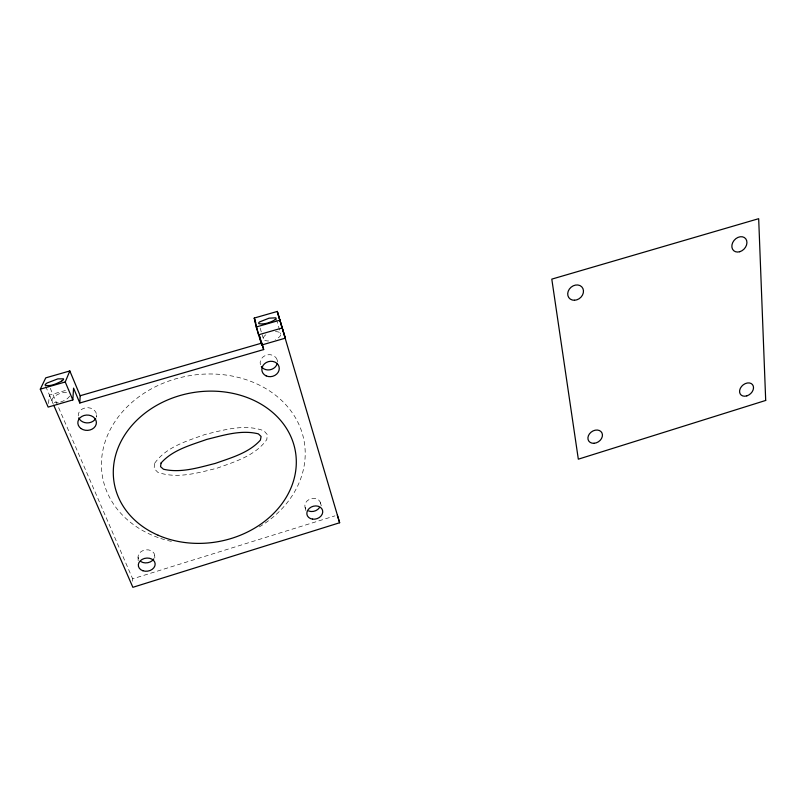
<?xml version="1.0" encoding="UTF-8"?>
<svg xmlns="http://www.w3.org/2000/svg" width="806" height="806" viewBox="0 0 806 806"><rect width="100%" height="100%" fill="white"/><g stroke="black" fill="none" stroke-linecap="round" stroke-linejoin="round"><path stroke-width="0.6" stroke-dasharray="4.03 3.02" d="M96.488 417.206L96.549 414.737M48.521 403.504L49.357 395.121L68.953 389.469M132.708 581.247L132.647 578.829L334.943 515.86M45.69 386.406L52.108 401.166M49.357 395.121L53.357 404.33M50.244 388.25L132.647 578.829M260.106 328.062L263.391 338.792M276.458 319.468L280.71 333.785M320.365 502.601L321.292 505.856M277.123 359.899L277.748 362.116M305.061 507.327L305.917 510.611M154.702 555.576L154.833 557.943M138.048 557.168L138.169 560.744M305.817 508.848A8.01 6.448 -17.4 0 1 311.821 498.521A8.01 6.448 -17.4 0 1 320.284 505.997M138.451 558.83A8.372 6.519 -8.4 0 1 145.967 549.833A8.372 6.519 -8.4 0 1 154.52 557.289M78.242 415.916A9.178 7.607 -0.9 0 1 87.935 407.695A9.178 7.607 -0.9 0 1 96.398 416.722M260.449 364.765A8.685 7.576 -13.7 0 1 267.663 354.801A8.685 7.576 -13.7 0 1 277.415 361.854M158.228 537.612A102.372 84.479 -9.9 0 1 121.505 412.914A102.372 84.479 -9.9 0 1 277.707 396.975A102.372 84.479 -9.9 0 1 258.525 527.376M171.416 541.4A102.372 84.479 -9.9 0 1 159.387 538.025M275.41 331.659A9.007 4.08 -16.2 0 1 280.79 334.329A9.007 4.08 -16.2 0 1 275.39 339.457M268.67 340.968A9.007 4.08 -16.2 0 1 263.401 338.802A9.007 4.08 -16.2 0 1 266.796 334.147M69.648 396.089A9.601 4.111 -21.2 0 1 60.621 401.962M58.264 402.486A9.601 4.111 -21.2 0 1 53.297 397.56A9.601 4.111 -21.2 0 1 67.603 392.502M154.43 463.631L154.178 468.578L157.825 472.326C177.088 479.086 198.004 472.921 217.036 468.185C234.828 461.727 255.391 455.773 266.806 439.562L267.31 434.625L263.985 430.817C244.953 423.593 223.977 429.92 205.036 434.484C186.962 441.033 165.814 446.947 154.43 463.631"/><path stroke-width="1.21" d="M79.804 403L80.167 395.736L69.82 370.951L45.751 377.853L40.3 389.157L48.159 407.09L72.832 399.927L73.568 388.129L79.804 403L263.673 349.562L262.262 344.132M72.832 399.927L65.236 381.973L69.82 370.951M285.314 338.157L277.274 311.448L285.314 338.157L261.759 344.998L256.207 326.994L254.273 318.048L277.274 311.448L339.638 522.751L132.869 587.312L53.861 405.478M282.302 327.951L258.605 334.792L254.273 318.048L255.744 322.803M80.167 395.736L261.97 343.044M40.3 389.157L65.236 381.973M256.207 326.994L280.004 320.143M259.371 335.598L263.673 349.562M337.331 515.115L339.638 522.751M259.32 335.608L261.759 344.998M319.458 507.639A8.01 6.448 -17.4 0 1 308.658 510.984M153.785 558.931A8.372 6.519 -8.4 0 1 140.798 561.54M95.642 418.596A9.178 7.607 -0.9 0 1 86.857 422.898A9.178 7.607 -0.9 0 1 78.736 417.861M277.113 363.838A8.685 7.576 -13.7 0 1 269.909 369.803A8.685 7.576 -13.7 0 1 261.325 366.559M161.059 463.027L160.535 466.654L163.457 469.223C180.766 473.313 198.578 467.601 215.333 463.4C231.11 457.737 248.863 453.002 260.409 440.096L261.094 436.479L258.373 433.87C241.226 429.517 223.443 435.321 206.789 439.401C190.79 445.124 172.675 449.829 161.059 463.027M275.249 319.639C270.484 322.471 264.64 324.576 259.069 323.75A9.541 2.186 -16.1 0 1 259.572 321.926L269.103 318.169L275.652 317.836A9.541 2.186 -16.1 0 1 275.249 319.639M61.719 381.067C56.773 383.525 50.768 386.668 45.196 385.268A10.176 2.196 -18.5 0 1 47.05 383.011L57.841 378.87L63.473 378.84A10.176 2.196 -18.5 0 1 61.73 381.067M765.7 400.441L578.325 459.178L551.798 279.128L758.678 218.688L765.7 400.441M312.547 519.135A8.09 6.488 -17.5 0 0 322.521 510.188A8.09 6.488 -17.5 0 0 309.292 508.374A8.09 6.488 -17.5 0 0 312.547 519.135M142.864 570.739A8.463 6.559 -8.6 0 0 155.155 563.868A8.463 6.559 -8.6 0 0 142.199 559.374A8.463 6.559 -8.6 0 0 142.864 570.739M81.013 428.54A9.279 7.677 -1.2 0 0 96.216 424.127A9.279 7.677 -1.2 0 0 84.096 415.473A9.279 7.677 -1.2 0 0 81.013 428.54M266.141 375.868A8.785 7.637 -13.9 0 0 279.269 368.503A8.785 7.637 -13.9 0 0 266.222 362.549A8.785 7.637 -13.9 0 0 266.141 375.868M594.103 443.29A7.758 6.055 -34.1 0 0 601.941 432.903A7.758 6.055 -34.1 0 0 589.488 433.819A7.758 6.055 -34.1 0 0 594.103 443.29M739.727 251.734A8.483 6.619 -47.1 0 0 745.752 238.798A8.483 6.619 -47.1 0 0 732.694 242.596A8.483 6.619 -47.1 0 0 739.727 251.734M746.83 395.867A7.738 5.763 -40.4 0 0 752.441 384.543A7.738 5.763 -40.4 0 0 740.361 388.27A7.738 5.763 -40.4 0 0 746.83 395.867M574.497 300.255A8.443 7.032 -40.3 0 0 582.909 288.508A8.443 7.032 -40.3 0 0 569.379 289.042A8.443 7.032 -40.3 0 0 574.497 300.255M158.117 535.234A91.975 75.583 -10.1 0 0 296.306 462.946A91.975 75.583 -10.1 0 0 159.981 403.564A91.975 75.583 -10.1 0 0 158.117 535.234"/></g></svg>
